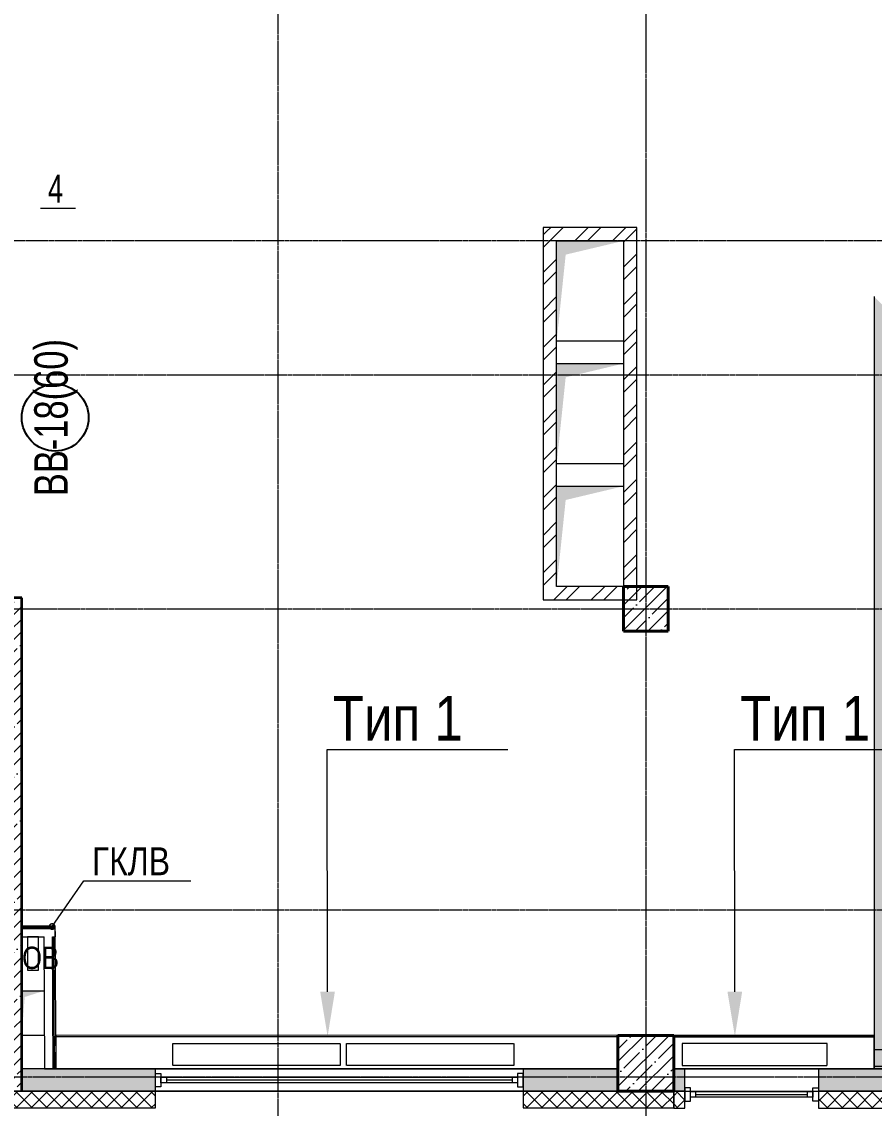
# Model space of a CAD drawing. Header units: millimetres. Extents: x -231292 to 573618, y -153144 to 564035.
# Drawn here: x 79783 to 87433, y 81652 to 91395 of the extents above; entities that cross this region are included whole.
import ezdxf
from ezdxf import colors
from ezdxf.entities.mleader import LeaderData, LeaderLine
from ezdxf.enums import TextEntityAlignment as Align
from ezdxf.math import Vec2, Vec3

# ---------------------------------------------------------------- set-up
doc = ezdxf.new("R2010")
doc.units = ezdxf.units.MM
doc.linetypes.add('CENTER2', pattern=[28.575, 19.05, -3.175, 3.175, -3.175])
doc.linetypes.add('HIDDEN2', pattern=[4.7625, 3.175, -1.5875])
doc.layers.get('0').update_dxf_attribs({"color": 250})
doc.layers.get('Defpoints').update_dxf_attribs({"color": 250})
for name, color, linetype, lineweight in [('A-Wall-Open', 250, 'Continuous', 5), ('A-Wall_Материал_Газоблок_Контур', 250, 'Continuous', 0), ('АР_Витраж марка', 250, 'Continuous', 9), ('АР_Колонны', 250, 'Continuous', 35), ('АР_Окна', 250, 'Continuous', 5), ('АР_Отв. марка', 250, 'Continuous', 9), ('АР_Отопительные приборы', 250, 'HIDDEN2', 0), ('АР_Стены ЖБ', 250, 'Continuous', 35), ('АР_Стены кирпич', 250, 'Continuous', 20), ('АР_Стены ПЕНОблок', 250, 'Continuous', 20), ('АР_Утеплитель', 250, 'Continuous', 0), ('АР_Штриховка', 250, 'Continuous', 0), ('Зашивка радиаторов тип 1 (фанера и МДФ)', 250, 'Continuous', 0), ('Зашивки ГКЛ на всю высоту', 250, 'Continuous', 0), ('КМ_Фахверки', 250, 'Continuous', 80), ('ОВ_Отопление', 250, 'Continuous', 0), ('ОВ_Шахты', 250, 'Continuous', 5), ('Размеры зашивки ГКЛ', 250, 'Continuous', 0), ('РД_Оси_100', 250, 'Continuous', 0)]:
    doc.layers.add(name, color=color, linetype=linetype, lineweight=lineweight)
doc.styles.add('Arial0', font='arial.ttf')
doc.styles.add('Arial_09', font='ARIALN.TTF', dxfattribs={"width": 0.9})
doc.styles.add('style1', font='ARIALN.TTF')
pattern_1 = [(45, (8883.4, 13229.69), (-112.2532, 112.2532), []), (45, (8995.66, 13229.69), (-112.2532, 112.2532), [198.4375, -39.6875, 0, -39.6875])]

# ---------------------------------------------------------------- blocks, each defined once
blk = doc.blocks.new('СОШ_2200_АР_ОСИ_М100_28.05.24')
at = {"layer": 'РД_Оси_100', "linetype": 'CENTER2'}
for p, q in [((73200, -6155), (73200, 139938.679)), ((119910, 76200), (-5954.958, 76200)), ((-5954.958, 75000), (119910, 75000)), ((-5954.958, 72900), (95715.503, 72900))]:
    blk.add_line(p, q, dxfattribs=at)
for points in [[(76500, 139938.679), (76500, -6155)], [(119910, 70200), (-5954.958, 70200)], [(95715.503, 68700), (-5454.958, 68700), (-5954.958, 68850)]]:
    blk.add_lwpolyline(points, dxfattribs=at)
blk = doc.blocks.new('otv')
at = {"linetype": 'Continuous'}
blk.add_lwpolyline([(0, -1), (0, 0), (1, 0), (1, -1)], close=True, dxfattribs=at)
blk.add_solid([(0, -1), (0, 0), (0.135, -0.137), (1, 0)], dxfattribs=at)
blk = doc.blocks.new('_DotSmall')
at = {"color": 0, "linetype": 'ByBlock', "const_width": 0.5}
blk.add_lwpolyline([(-0.0625, 0, 1), (0.0625, 0, 1)], format="xyb", close=True, dxfattribs=at)
blk = doc.blocks.new('MOK-МаркаПроема инж.')
blk.add_line((-1.328, -1.754), (1.802, -1.754))
at = {"color": 0, "style": 'Arial0', "width": 0.7}
blk.add_attdef('АР-ПРОЕМ:Коробка', text='', height=2.5, dxfattribs=at).set_placement((0, 0), align=Align.MIDDLE)
blk = doc.blocks.new('МаркаВитража1')
at = {"layer": 'Defpoints'}
blk.add_circle((0, 0), 3, dxfattribs=at)
at = {"color": 0, "linetype": 'ByBlock', "lineweight": -2, "style": 'Arial_09', "width": 0.9}
blk.add_attdef('АР-ОКНО:НАИМЕНОВАНИЕ', text='', height=3, dxfattribs=at).set_placement((0, 0), align=Align.MIDDLE)

msp = doc.modelspace()

# ---------------------------------------------------------------- hatches: boundary and pattern name
at = {"layer": 'АР_Штриховка', "linetype": 'Continuous', "lineweight": 0}
h = msp.add_hatch(dxfattribs=at)
h.set_pattern_fill('ANSI32', color=256, scale=25, style=0)
h.set_pattern_definition([(45, (8883.4, 13229.69), (-168.3798, 168.3798), []), (45, (8995.66, 13229.69), (-168.3798, 168.3798), [])])
h.paths.add_polyline_path([(84463.403, 86209.686), (84583.403, 86329.686), (84583.403, 89429.686), (84463.403, 89549.686)], flags=0)
h = msp.add_hatch(dxfattribs=at)
h.set_pattern_fill('ANSI32', color=256, scale=25, style=0)
h.set_pattern_definition([(45, (8883.4, 13229.69), (-168.3798, 168.3798), []), (45, (8995.66, 13229.69), (-168.3798, 168.3798), [])])
h.paths.add_polyline_path([(84463.403, 89549.686), (84583.403, 89429.686), (85183.403, 89429.686), (85303.403, 89549.686)], flags=0)
h = msp.add_hatch(dxfattribs=at)
h.set_pattern_fill('ANSI32', color=256, scale=25, angle=-360, style=0)
h.set_pattern_definition([(45, (8883.4, 13229.69), (-168.3798, 168.3798), []), (45, (8995.66, 13229.69), (-168.3798, 168.3798), [])])
h.paths.add_polyline_path([(85303.403, 89549.686), (85183.403, 89429.686), (85183.403, 86329.686), (85303.403, 86209.686)], flags=0)
h = msp.add_hatch(dxfattribs=at)
h.set_pattern_fill('AR-CONC', color=256, angle=-315, style=0)
h.set_pattern_definition([(95, (8883.4, 13229.69), (140.09465, 117.55338), [19.05, -209.55]), (40, (8883.4, 13229.69), (-160.01845, 110.17673), [15.24, -167.64058]), (145.45144, (8895.08, 13239.48), (-19.9238, 227.7301), [16.19, -178.09024]), (91.1842, (8847.48, 13265.6), (221.41024, 161.9534), [28.575, -314.325]), (141.63556, (8865.93, 13279.1), (-7.0866, 342.82676), [24.285, -267.1356]), (36.18415, (8847.48, 13265.6), (-7.0866, 342.82676), [22.86, -251.4597]), (66, (8874.42, 13274.59), (179.51998, 34.89515), [19.05, -209.55]), (11, (8874.42, 13274.59), (-86.53993, 173.9412), [15.24, -167.64]), (116.45145, (8889.38, 13277.5), (92.98005, 208.83634), [16.19, -178.08994]), (82.5, (8883.4, 13229.686), (-57.60547, 61.973414), [0, -165.608, 0, -170.18, 0, -168.275]), (52.5, (8883.4, 13229.69), (-23.58973, 118.087), [0, -97.028, 0, -161.798, 0, -64.135]), (12.5, (8843.35, 13189.634), (99.927863, 91.826196), [0, -63.5, 0, -198.12, 0, -262.89]), (2.5, (8825.39, 13171.67), (86.7639, 122.72239), [0, -82.55, 0, -131.572, 0, -186.69])])
h.paths.add_polyline_path([(87633.403, 88729.681), (87433.403, 88929.681), (87433.403, 82004.103), (87633.403, 82004.103)], flags=0)
h = msp.add_hatch(dxfattribs=at)
h.set_pattern_fill('ANSI32', color=256, scale=25, style=0)
h.set_pattern_definition([(45, (8883.4, 13229.69), (-168.3798, 168.3798), []), (45, (8995.66, 13229.69), (-168.3798, 168.3798), [])])
h.paths.add_polyline_path([(85303.403, 86209.686), (85183.403, 86329.686), (84583.403, 86329.686), (84463.403, 86209.686)], flags=0)
at = {"layer": 'АР_Штриховка', "linetype": 'Continuous', "lineweight": 5}
h = msp.add_hatch(dxfattribs=at)
h.set_pattern_fill('ANSI35', color=256, scale=25, style=0)
h.set_pattern_definition(pattern_1)
h.paths.add_polyline_path([(85183.403, 85929.686), (85583.403, 85929.686), (85583.403, 86329.686), (85183.403, 86329.686)], flags=0)
h = msp.add_hatch(dxfattribs=at)
h.set_pattern_fill('ANSI35', color=256, scale=25, angle=-360, style=0)
h.set_pattern_definition([(45, (8883.4, 13229.69), (-112.2532, 112.2532), []), (45, (8995.66, 13229.69), (-112.2532, 112.2532), [198.4375, -39.6875, 0, -39.6875])])
h.paths.add_polyline_path([(73235.129, 86229.686), (73235.129, 86029.686), (79583.403, 86029.686), (79783.403, 86229.686)], flags=0)
h = msp.add_hatch(dxfattribs=at)
h.set_pattern_fill('ANSI35', color=256, scale=25, angle=-360, style=0)
h.set_pattern_definition([(45, (8883.4, 13229.69), (-112.2532, 112.2532), []), (45, (8995.66, 13229.69), (-112.2532, 112.2532), [198.4375, -39.6875, 0, -39.6875])])
h.paths.add_polyline_path([(79783.403, 86229.686), (79583.403, 86029.686), (79583.398, 82004.686), (79783.398, 81804.686)], flags=0)
h = msp.add_hatch(dxfattribs=at)
h.set_pattern_fill('ANSI35', color=256, scale=25, style=0)
h.set_pattern_definition(pattern_1)
h.paths.add_polyline_path([(85133.403, 81804.686), (85633.403, 81804.686), (85633.403, 82304.686), (85133.403, 82304.686)], flags=0)
at = {"layer": 'АР_Штриховка', "linetype": 'Continuous', "lineweight": 0}
h = msp.add_hatch(dxfattribs=at)
h.set_pattern_fill('AR-CONC', color=256, angle=45, style=0)
h.set_pattern_definition([(95, (8883.4, 13229.69), (140.09465, 117.55338), [19.05, -209.55]), (40, (8883.4, 13229.69), (-160.01845, 110.17673), [15.24, -167.6406]), (145.45144, (8895.08, 13239.48), (-19.9238, 227.7301), [16.19, -178.09024]), (91.1842, (8847.48, 13265.6), (221.41024, 161.9534), [28.575, -314.325]), (141.63556, (8865.93, 13279.1), (-7.0866, 342.82676), [24.285, -267.1356]), (36.18415, (8847.48, 13265.6), (-7.0866, 342.8268), [22.86, -251.4597]), (66, (8874.42, 13274.59), (179.51998, 34.89515), [19.05, -209.55]), (11, (8874.42, 13274.59), (-86.53993, 173.9412), [15.24, -167.64]), (116.45145, (8889.38, 13277.5), (92.98005, 208.83634), [16.19, -178.08994]), (82.5, (8883.4, 13229.686), (-57.60547, 61.973414), [0, -165.608, 0, -170.18, 0, -168.275]), (52.5, (8883.4, 13229.69), (-23.58973, 118.087), [0, -97.028, 0, -161.798, 0, -64.135]), (12.5, (8843.35, 13189.634), (99.927863, 91.826196), [0, -63.5, 0, -198.12, 0, -262.89]), (2.5, (8825.39, 13171.67), (86.7639, 122.72239), [0, -82.55, 0, -131.572, 0, -186.69])])
h.paths.add_polyline_path([(85133.401, 81804.686), (85133.401, 82004.686), (84283.017, 82004.686), (84283.017, 81804.686)], flags=0)
h.paths.add_polyline_path([(80983.017, 81804.687), (80983.017, 82004.687), (79783.403, 82004.687), (79783.403, 81804.687)], flags=0)
h = msp.add_hatch(dxfattribs=at)
h.set_pattern_fill('AR-CONC', color=256, style=0)
h.set_pattern_definition([(50, (8883.4, 13229.69), (182.18467, -15.93909), [19.05, -209.55]), (355, (8883.4, 13229.69), (-35.24342, 191.05685), [15.24, -167.64058]), (100.45144, (8898.58, 13228.36), (146.94125, 175.11775), [16.19, -178.09024]), (46.1842, (8883.4, 13280.49), (271.07904, -42.04233), [28.575, -314.325]), (96.63556, (8906, 13276.98), (237.40413, 247.4261), [24.285, -267.1356]), (351.18415, (8883.4, 13280.5), (237.40413, 247.4261), [22.85997, -251.4597]), (21, (8908.8, 13267.79), (151.6144, -102.2652), [19.05, -209.55]), (326, (8908.8, 13267.79), (61.80203, 184.18797), [15.24, -167.64]), (71.45144, (8921.44, 13259.26), (213.41642, 81.92277), [16.19, -178.08994]), (37.5, (8883.4, 13229.686), (3.088603, 84.55504), [0, -165.608, 0, -170.18, 0, -168.275]), (7.5, (8883.4, 13229.69), (66.81966, 100.180575), [0, -97.028, 0, -161.798, 0, -64.135]), (327.5, (8826.76, 13229.686), (135.590595, -5.728744), [0, -63.5, 0, -198.12, 0, -262.89]), (317.5, (8801.36, 13229.69), (148.12918, 25.42649), [0, -82.55, 0, -131.572, 0, -186.69])])
h.paths.add_polyline_path([(103283.403, 81804.103), (103283.403, 82004.103), (101633.403, 82004.103), (101633.403, 81804.103)], flags=0)
h.paths.add_polyline_path([(98333.403, 81804.103), (98333.403, 82004.103), (97133.403, 82004.103), (97133.403, 81804.103)], flags=0)
h.paths.add_polyline_path([(95933.403, 81804.103), (95933.403, 82004.103), (95033.403, 82004.103), (95033.403, 81804.103)], flags=0)
h.paths.add_polyline_path([(91733.403, 81804.103), (91733.403, 82004.103), (91133.403, 82004.103), (91133.403, 81804.103)], flags=0)
h.paths.add_polyline_path([(89933.403, 81804.103), (89933.403, 82004.103), (89033.403, 82004.103), (89033.403, 81804.103)], flags=0)
h.paths.add_polyline_path([(87833.403, 81804.103), (87833.403, 82004.103), (86933.403, 82004.103), (86933.403, 81804.103)], flags=0)
h.paths.add_polyline_path([(85733.403, 81804.103), (85733.403, 82004.103), (85633.403, 82004.103), (85633.403, 81804.103)], flags=0)
h = msp.add_hatch(dxfattribs=at)
h.set_pattern_fill('ANSI37', color=256, scale=30, style=0)
h.set_pattern_definition([(45, (8883.4, 13229.69), (-67.35192, 67.35192), []), (135, (8883.4, 13229.69), (-67.35192, -67.35192), [])])
h.paths.add_polyline_path([(85633.403, 81654.686), (85633.403, 81804.686), (84283.017, 81804.686), (84283.017, 81654.686)], flags=0)
h.paths.add_polyline_path([(80983.017, 81654.686), (80983.017, 81804.686), (79583.403, 81804.686), (79583.403, 81654.686)], flags=0)
h.paths.add_polyline_path([(78383.403, 81654.686), (78383.403, 81804.686), (74683.403, 81804.686), (74833.403, 81654.686)], flags=0)
h = msp.add_hatch(dxfattribs=at)
h.set_pattern_fill('ANSI37', color=256, scale=30, style=0)
h.set_pattern_definition([(45, (8883.4, 13229.69), (-67.35192, 67.35192), []), (135, (8883.4, 13229.69), (-67.35192, -67.35192), [])])
h.paths.add_polyline_path([(103283.403, 81654.103), (103283.403, 81804.103), (101633.403, 81804.103), (101633.403, 81654.103)], flags=0)
h.paths.add_polyline_path([(98333.403, 81654.103), (98333.403, 81804.103), (97133.403, 81804.103), (97133.403, 81654.103)], flags=0)
h.paths.add_polyline_path([(95933.403, 81654.103), (95933.403, 81804.103), (95033.403, 81804.103), (95033.403, 81654.103)], flags=0)
h.paths.add_polyline_path([(91733.403, 81654.103), (91733.403, 81804.103), (91133.403, 81804.103), (91133.403, 81654.103)], flags=0)
h.paths.add_polyline_path([(89933.403, 81654.103), (89933.403, 81804.103), (89033.403, 81804.103), (89033.403, 81654.103)], flags=0)
h.paths.add_polyline_path([(87833.403, 81654.103), (87833.403, 81804.103), (86933.403, 81804.103), (86933.403, 81654.103)], flags=0)
h.paths.add_polyline_path([(85733.403, 81654.103), (85733.403, 81804.103), (85633.403, 81804.103), (85633.403, 81654.103)], flags=0)
at = {"layer": 'ОВ_Отопление', "linetype": 'Continuous', "lineweight": 5}
for points in [[(87433.403, 82179.103), (87433.403, 82029.103), (87533.403, 82104.103)], [(87433.403, 82029.103), (87633.403, 82029.103), (87533.403, 82104.103)]]:
    msp.add_hatch(color=256, dxfattribs=at).paths.add_polyline_path(points, flags=0)

# ---------------------------------------------------------------- linework, layer by layer
at = {"layer": 'A-Wall-Open', "linetype": 'Continuous', "lineweight": 5}
msp.add_line((84283.017, 81804.686), (80983.017, 81804.686), dxfattribs=at)
at = {"layer": 'A-Wall_Материал_Газоблок_Контур', "linetype": 'Continuous', "lineweight": 0}
msp.add_line((86933.403, 82004.103), (85733.403, 82004.103), dxfattribs=at)
at = {"layer": 'АР_Колонны', "linetype": 'HIDDEN2', "lineweight": 25}
for p, q in [((85183.403, 86329.686), (85583.403, 86329.686)), ((85183.403, 85929.686), (85183.403, 86329.686)), ((85583.403, 86329.686), (85583.403, 85929.686)), ((85583.403, 85929.686), (85183.403, 85929.686)), ((85133.403, 82304.686), (85633.403, 82304.686)), ((85133.403, 81804.686), (85133.403, 82304.686)), ((85633.403, 82304.686), (85633.403, 81804.686)), ((85633.403, 81804.686), (85133.403, 81804.686))]:
    msp.add_line(p, q, dxfattribs=at)
at = {"layer": 'АР_Колонны', "linetype": 'Continuous', "lineweight": 35}
for p, q in [((85183.403, 86329.686), (85583.403, 86329.686)), ((85183.403, 85929.686), (85183.403, 86329.686)), ((85583.403, 85929.686), (85583.403, 86329.686)), ((85183.403, 85929.686), (85583.403, 85929.686)), ((85133.403, 82304.686), (85633.403, 82304.686)), ((85133.403, 81804.686), (85133.403, 82304.686)), ((85633.403, 81804.686), (85633.403, 82304.686)), ((85133.403, 81804.686), (85633.403, 81804.686))]:
    msp.add_line(p, q, dxfattribs=at)
at = {"layer": 'АР_Окна', "linetype": 'Continuous', "lineweight": 5}
for p, q in [((84283.017, 82004.686), (80983.017, 82004.687)), ((85733.403, 82004.103), (86933.403, 82004.103)), ((81083.017, 81929.687), (81083.017, 81879.687)), ((84183.017, 81904.686), (81083.017, 81904.687)), ((84183.017, 81929.686), (84183.017, 81879.686)), ((84283.017, 81804.686), (80983.017, 81804.687)), ((85833.403, 81751.603), (85833.403, 81801.603)), ((85833.403, 81776.603), (86833.403, 81776.603)), ((86833.403, 81751.603), (86833.403, 81801.603))]:
    msp.add_line(p, q, dxfattribs=at)
for points in [[(81033.017, 81844.687), (80983.017, 81844.687), (80983.017, 81964.687), (81033.017, 81964.687)], [(84233.017, 81844.686), (84283.017, 81844.686), (84283.017, 81964.686), (84233.017, 81964.686)], [(84233.017, 81929.686), (84233.017, 81879.686), (81033.017, 81879.687), (81033.017, 81929.687)], [(85783.403, 81836.603), (85733.403, 81836.603), (85733.403, 81716.603), (85783.403, 81716.603)], [(85783.403, 81751.603), (85783.403, 81801.603), (86883.403, 81801.603), (86883.403, 81751.603)], [(86883.403, 81836.603), (86933.403, 81836.603), (86933.403, 81716.603), (86883.403, 81716.603)]]:
    msp.add_lwpolyline(points, close=True, dxfattribs=at)
at = {"layer": 'АР_Отопительные приборы'}
for points in [[(79934.921, 83188.988), (79834.921, 83188.988), (79834.921, 82888.988), (79934.921, 82888.988)], [(81139.984, 82234.103), (82639.984, 82234.103), (82639.984, 82034.103), (81139.984, 82034.103)], [(82698.16, 82234.103), (84198.16, 82234.103), (84198.16, 82034.103), (82698.16, 82034.103)], [(87009.4, 82234.103), (85709.4, 82234.103), (85709.4, 82034.103), (87009.4, 82034.103)]]:
    msp.add_lwpolyline(points, close=True, dxfattribs=at)
at = {"layer": 'АР_Стены ЖБ', "linetype": 'Continuous', "lineweight": 40}
for p, q in [((85583.403, 86329.686), (85183.403, 86329.686)), ((85183.403, 86329.686), (85183.403, 85929.686)), ((85583.403, 85929.686), (85583.403, 86329.686)), ((85183.403, 85929.686), (85583.403, 85929.686)), ((85633.403, 82304.686), (85133.403, 82304.686)), ((85133.403, 82304.686), (85133.403, 81804.686)), ((85633.403, 81804.686), (85633.403, 82304.686)), ((85133.403, 81804.686), (85633.403, 81804.686))]:
    msp.add_line(p, q, dxfattribs=at)
at = {"layer": 'АР_Стены ЖБ', "linetype": 'Continuous', "lineweight": 35}
for p, q in [((79783.403, 86229.686), (73235.129, 86229.686)), ((79783.398, 81804.686), (79783.403, 86229.686))]:
    msp.add_line(p, q, dxfattribs=at)
at = {"layer": 'АР_Стены кирпич', "linetype": 'Continuous', "lineweight": 20}
for p, q in [((84463.403, 89549.686), (84463.403, 86209.686)), ((85303.403, 89549.686), (84463.403, 89549.686)), ((85303.403, 86209.686), (85303.403, 89549.686)), ((84583.403, 86329.686), (84583.403, 89429.686)), ((84583.403, 89429.686), (85183.403, 89429.686)), ((85183.403, 89429.686), (85183.403, 86329.686)), ((85183.403, 86329.686), (84583.403, 86329.686)), ((84463.403, 86209.686), (85303.403, 86209.686))]:
    msp.add_line(p, q, dxfattribs=at)
at = {"layer": 'АР_Стены ПЕНОблок', "linetype": 'Continuous', "lineweight": 20}
for p, q in [((87433.403, 88929.681), (87433.403, 82004.103)), ((80983.017, 82004.687), (79783.403, 82004.687)), ((79783.403, 82004.687), (79783.403, 81804.687)), ((80983.017, 81804.687), (80983.017, 82004.687)), ((85133.401, 82004.686), (84283.017, 82004.686)), ((84283.017, 82004.686), (84283.017, 81804.686)), ((85133.401, 81804.686), (85133.401, 82004.686)), ((85733.403, 82004.103), (85633.403, 82004.103)), ((85633.403, 82004.103), (85633.403, 81804.103)), ((85733.403, 81804.103), (85733.403, 82004.103)), ((87833.403, 82004.103), (86933.403, 82004.103)), ((86933.403, 82004.103), (86933.403, 81804.103)), ((87433.403, 82004.103), (87633.403, 82004.103)), ((79783.403, 81804.687), (80983.017, 81804.687)), ((84283.017, 81804.686), (85133.401, 81804.686)), ((85633.403, 81804.103), (85733.403, 81804.103)), ((86933.403, 81804.103), (87833.403, 81804.103))]:
    msp.add_line(p, q, dxfattribs=at)
at = {"layer": 'АР_Утеплитель', "linetype": 'Continuous', "lineweight": 0}
for p, q in [((80983.017, 81804.686), (79583.403, 81804.686)), ((80983.017, 81654.686), (80983.017, 81804.686)), ((85633.403, 81804.686), (84283.017, 81804.686)), ((84283.017, 81804.686), (84283.017, 81654.686)), ((85633.403, 81654.686), (85633.403, 81804.686)), ((85733.403, 81804.103), (85633.403, 81804.103)), ((85633.403, 81804.103), (85633.403, 81654.103)), ((85733.403, 81654.103), (85733.403, 81804.103)), ((87833.403, 81804.103), (86933.403, 81804.103)), ((86933.403, 81804.103), (86933.403, 81654.103)), ((79583.403, 81654.686), (80983.017, 81654.686)), ((84283.017, 81654.686), (85633.403, 81654.686)), ((85633.403, 81654.103), (85733.403, 81654.103)), ((86933.403, 81654.103), (87833.403, 81654.103))]:
    msp.add_line(p, q, dxfattribs=at)
at = {"layer": 'Зашивка радиаторов тип 1 (фанера и МДФ)', "linetype": 'Continuous', "lineweight": 0}
for p, q in [((80091.02, 82007.004), (80091.192, 82307.004)), ((85133.568, 82291.603), (80091.185, 82294.504)), ((80091.185, 82294.504), (85133.568, 82291.603)), ((85133.575, 82304.103), (80091.192, 82307.004)), ((85133.403, 82004.103), (85133.575, 82304.103)), ((85633.403, 82004.103), (85633.403, 82304.103)), ((87433.403, 82304.103), (85633.403, 82304.103)), ((87433.403, 82291.603), (85633.403, 82291.603)), ((85633.403, 82291.603), (87433.403, 82291.603)), ((87433.403, 82004.103), (87433.403, 82304.103)), ((80091.02, 82007.004), (85133.403, 82004.103)), ((85633.403, 82004.103), (87433.403, 82004.103))]:
    msp.add_line(p, q, dxfattribs=at)
at = {"layer": 'Зашивки ГКЛ на всю высоту', "linetype": 'Continuous', "lineweight": 0}
for p, q in [((79783.396, 83288.979), (80083.179, 83289.235)), ((79783.481, 83188.98), (79783.396, 83288.979)), ((79783.407, 83276.479), (80083.189, 83276.735)), ((79783.407, 83276.479), (80083.189, 83276.735)), ((79783.417, 83263.979), (80083.2, 83264.235)), ((79783.417, 83263.979), (80083.2, 83264.235)), ((80083.264, 83189.235), (80083.179, 83289.235)), ((80091.038, 82004.103), (80083.223, 83236.812)), ((80083.223, 83236.812), (80083.264, 83189.235)), ((79783.481, 83188.98), (79983.523, 83189.15)), ((79991.04, 82003.469), (79983.523, 83189.15)), ((80058.524, 83189.214), (80083.264, 83189.235)), ((80058.524, 83189.214), (80083.264, 83189.235)), ((80066.039, 82003.944), (80058.524, 83189.214)), ((80066.039, 82003.944), (80058.524, 83189.214)), ((80078.538, 82004.024), (80071.025, 83189.225)), ((80078.538, 82004.024), (80071.025, 83189.225)), ((79991.04, 82003.469), (80091.038, 82004.103))]:
    msp.add_line(p, q, dxfattribs=at)
at = {"layer": 'КМ_Фахверки', "lineweight": 5}
msp.add_lwpolyline([(79583.403, 81804.686), (103283.403, 81804.103), (103283.403, 13129.686), (123583.403, 13129.686), (123583.371, 148129.686), (81883.406, 148129.686), (81883.406, 142129.686), (46283.403, 142129.686), (46283.403, 113829.686), (8783.403, 113829.686), (8783.403, 26629.686), (36583.403, 26629.686), (36583.403, 39729.686), (29083.403, 39729.686), (29083.403, 81804.686), (54383.403, 81804.686), (54383.403, 13129.686), (92083.403, 13129.686), (92083.403, 26829.686), (74683.402, 26829.694), (74683.401, 81804.686), (79584.99, 81804.686)], dxfattribs=at)
at = {"layer": 'ОВ_Отопление', "linetype": 'Continuous', "lineweight": 9}
for p, q in [((87433.403, 82029.103), (87433.403, 82179.103)), ((87433.403, 82179.103), (87633.403, 82179.103)), ((87433.403, 82029.103), (87633.403, 82029.103))]:
    msp.add_line(p, q, dxfattribs=at)

# ---------------------------------------------------------------- block references
at = {"layer": 'АР_Витраж марка', "linetype": 'Continuous', "lineweight": 9, "xscale": 100, "yscale": 100, "zscale": 100, "rotation": 89.99999999999999}
msp.add_blockref('МаркаВитража1', (80083.366, 87845.028), dxfattribs=at).add_auto_attribs({'АР-ОКНО:НАИМЕНОВАНИЕ': 'ВВ-18(60)'})
at = {"layer": 'АР_Отв. марка', "linetype": 'Continuous', "lineweight": 9, "xscale": 100, "yscale": 100, "zscale": 100}
msp.add_blockref('MOK-МаркаПроема инж.', (80086.12, 89897.916, 580), dxfattribs=at).add_auto_attribs({'АР-ПРОЕМ:Коробка': '4'})
at = {"layer": 'ОВ_Отопление', "xscale": 200, "yscale": 400}
msp.add_blockref('otv', (79783.403, 82704.686), dxfattribs=at)
at = {"layer": 'ОВ_Шахты', "xscale": 600, "yscale": 900}
for p in [(84583.403, 89429.686), (84583.403, 88329.686), (84583.403, 87229.686)]:
    msp.add_blockref('otv', p, dxfattribs=at)
at = {"layer": 'РД_Оси_100'}
msp.add_blockref('СОШ_2200_АР_ОСИ_М100_28.05.24', (8883.403, 13229.686), dxfattribs=at)

# ---------------------------------------------------------------- texts
at = {"layer": 'ОВ_Отопление', "insert": (79952.528, 82999.509), "char_height": 200, "width": 590.00022, "attachment_point": 5, "style": 'style1'}
msp.add_mtext('ОВ', dxfattribs=at)

# ---------------------------------------------------------------- leaders
at = {"layer": 'Размеры зашивки ГКЛ'}
ml = msp.add_multileader_mtext('Standard', dxfattribs=at)
ml.set_content('\\pxsm1;Тип 1 ', color=(0, 0, 138), style='style1')
ml.set_leader_properties(color=256, linetype='ByLayer', lineweight=9)
ml.build(insert=Vec2(0, 0))
ml.multileader.update_dxf_attribs({"has_dogleg": 0, "text_left_attachment_type": 6, "text_right_attachment_type": 6, "text_bottom_attachment_type": 10, "dogleg_length": 25, "arrow_head_size": 400})
ctx = ml.context
ctx.base_point, ctx.char_height, ctx.arrow_head_size, ctx.landing_gap_size, ctx.plane_origin = Vec3(82524.739, 84869.605), 400, 400, 50, Vec3(75665.551, 91292.698)
ctx.left_attachment, ctx.right_attachment, ctx.top_attachment = 6, 6, 10
notes = []
notes.append((ctx, [(0, (1, 1, 0), (82499.739, 84869.605), (1, 0), 25, [(1, [(82528.157, 82296.219)], 0, [])])]))
ctx.mtext.insert, ctx.mtext.width, ctx.mtext.defined_height, ctx.mtext.line_spacing_factor, ctx.mtext.flow_direction = Vec3(82574.739, 85349.605), 1668.44707, 600, 0.3, 5
ml = msp.add_multileader_mtext('Standard', dxfattribs=at)
ml.set_content('\\pxsm1;Тип 1 ', color=(0, 0, 138), style='style1')
ml.set_leader_properties(color=256, linetype='ByLayer', lineweight=9)
ml.build(insert=Vec2(0, 0))
ml.multileader.update_dxf_attribs({"has_dogleg": 0, "text_left_attachment_type": 6, "text_right_attachment_type": 6, "text_bottom_attachment_type": 10, "dogleg_length": 25, "arrow_head_size": 400})
ctx = ml.context
ctx.base_point, ctx.char_height, ctx.arrow_head_size, ctx.landing_gap_size, ctx.plane_origin = Vec3(86179.187, 84869.605), 400, 400, 50, Vec3(79319.999, 91292.698)
ctx.left_attachment, ctx.right_attachment, ctx.top_attachment = 6, 6, 10
notes.append((ctx, [(0, (1, 1, 0), (86154.187, 84869.605), (1, 0), 25, [(1, [(86182.605, 82296.219)], 0, [])])]))
ctx.mtext.insert, ctx.mtext.width, ctx.mtext.defined_height, ctx.mtext.line_spacing_factor, ctx.mtext.flow_direction = Vec3(86229.187, 85349.605), 1668.44707, 600, 0.3, 5
ml = msp.add_multileader_mtext('Standard', dxfattribs=at)
ml.set_content('\\pxsm1;ГКЛВ', color=256, style='style1')
ml.set_leader_properties(color=256, linetype='ByLayer', lineweight=9)
ml.set_arrow_properties(name='DOTSMALL')
ml.build(insert=Vec2(0, 0))
ml.multileader.update_dxf_attribs({"text_left_attachment_type": 6, "text_right_attachment_type": 6, "text_bottom_attachment_type": 10, "dogleg_length": 25, "arrow_head_size": 100})
ctx = ml.context
ctx.base_point, ctx.char_height, ctx.arrow_head_size, ctx.landing_gap_size, ctx.plane_origin = Vec3(80365.586, 83691.411), 250, 100, 50, Vec3(71695.151, 91040.09)
ctx.left_attachment, ctx.right_attachment, ctx.top_attachment = 6, 6, 10
notes.append((ctx, [(0, (1, 1, 0), (80340.586, 83691.411), (1, 0), 25, [(1, [(80056.169, 83281.214)], 0, [])])]))
ctx.mtext.insert, ctx.mtext.width, ctx.mtext.defined_height, ctx.mtext.line_spacing_factor, ctx.mtext.flow_direction = Vec3(80415.586, 83991.411), 1126.26794, 600, 0.3, 5
for ctx, leaders in notes:
    for number, flags, end, landing, length, lines in leaders:
        leader = LeaderData()
        leader.index, (leader.has_last_leader_line, leader.has_dogleg_vector, leader.attachment_direction) = number, flags
        leader.last_leader_point, leader.dogleg_vector, leader.dogleg_length = Vec3(end), Vec3(landing), length
        for number, points, colour, breaks in lines:
            line = LeaderLine()
            line.index, line.vertices, line.color, line.breaks = number, Vec3.list(points), colors.encode_raw_color(colour), breaks
            leader.lines.append(line)
        ctx.leaders.append(leader)

doc.saveas('drawing.dxf')
